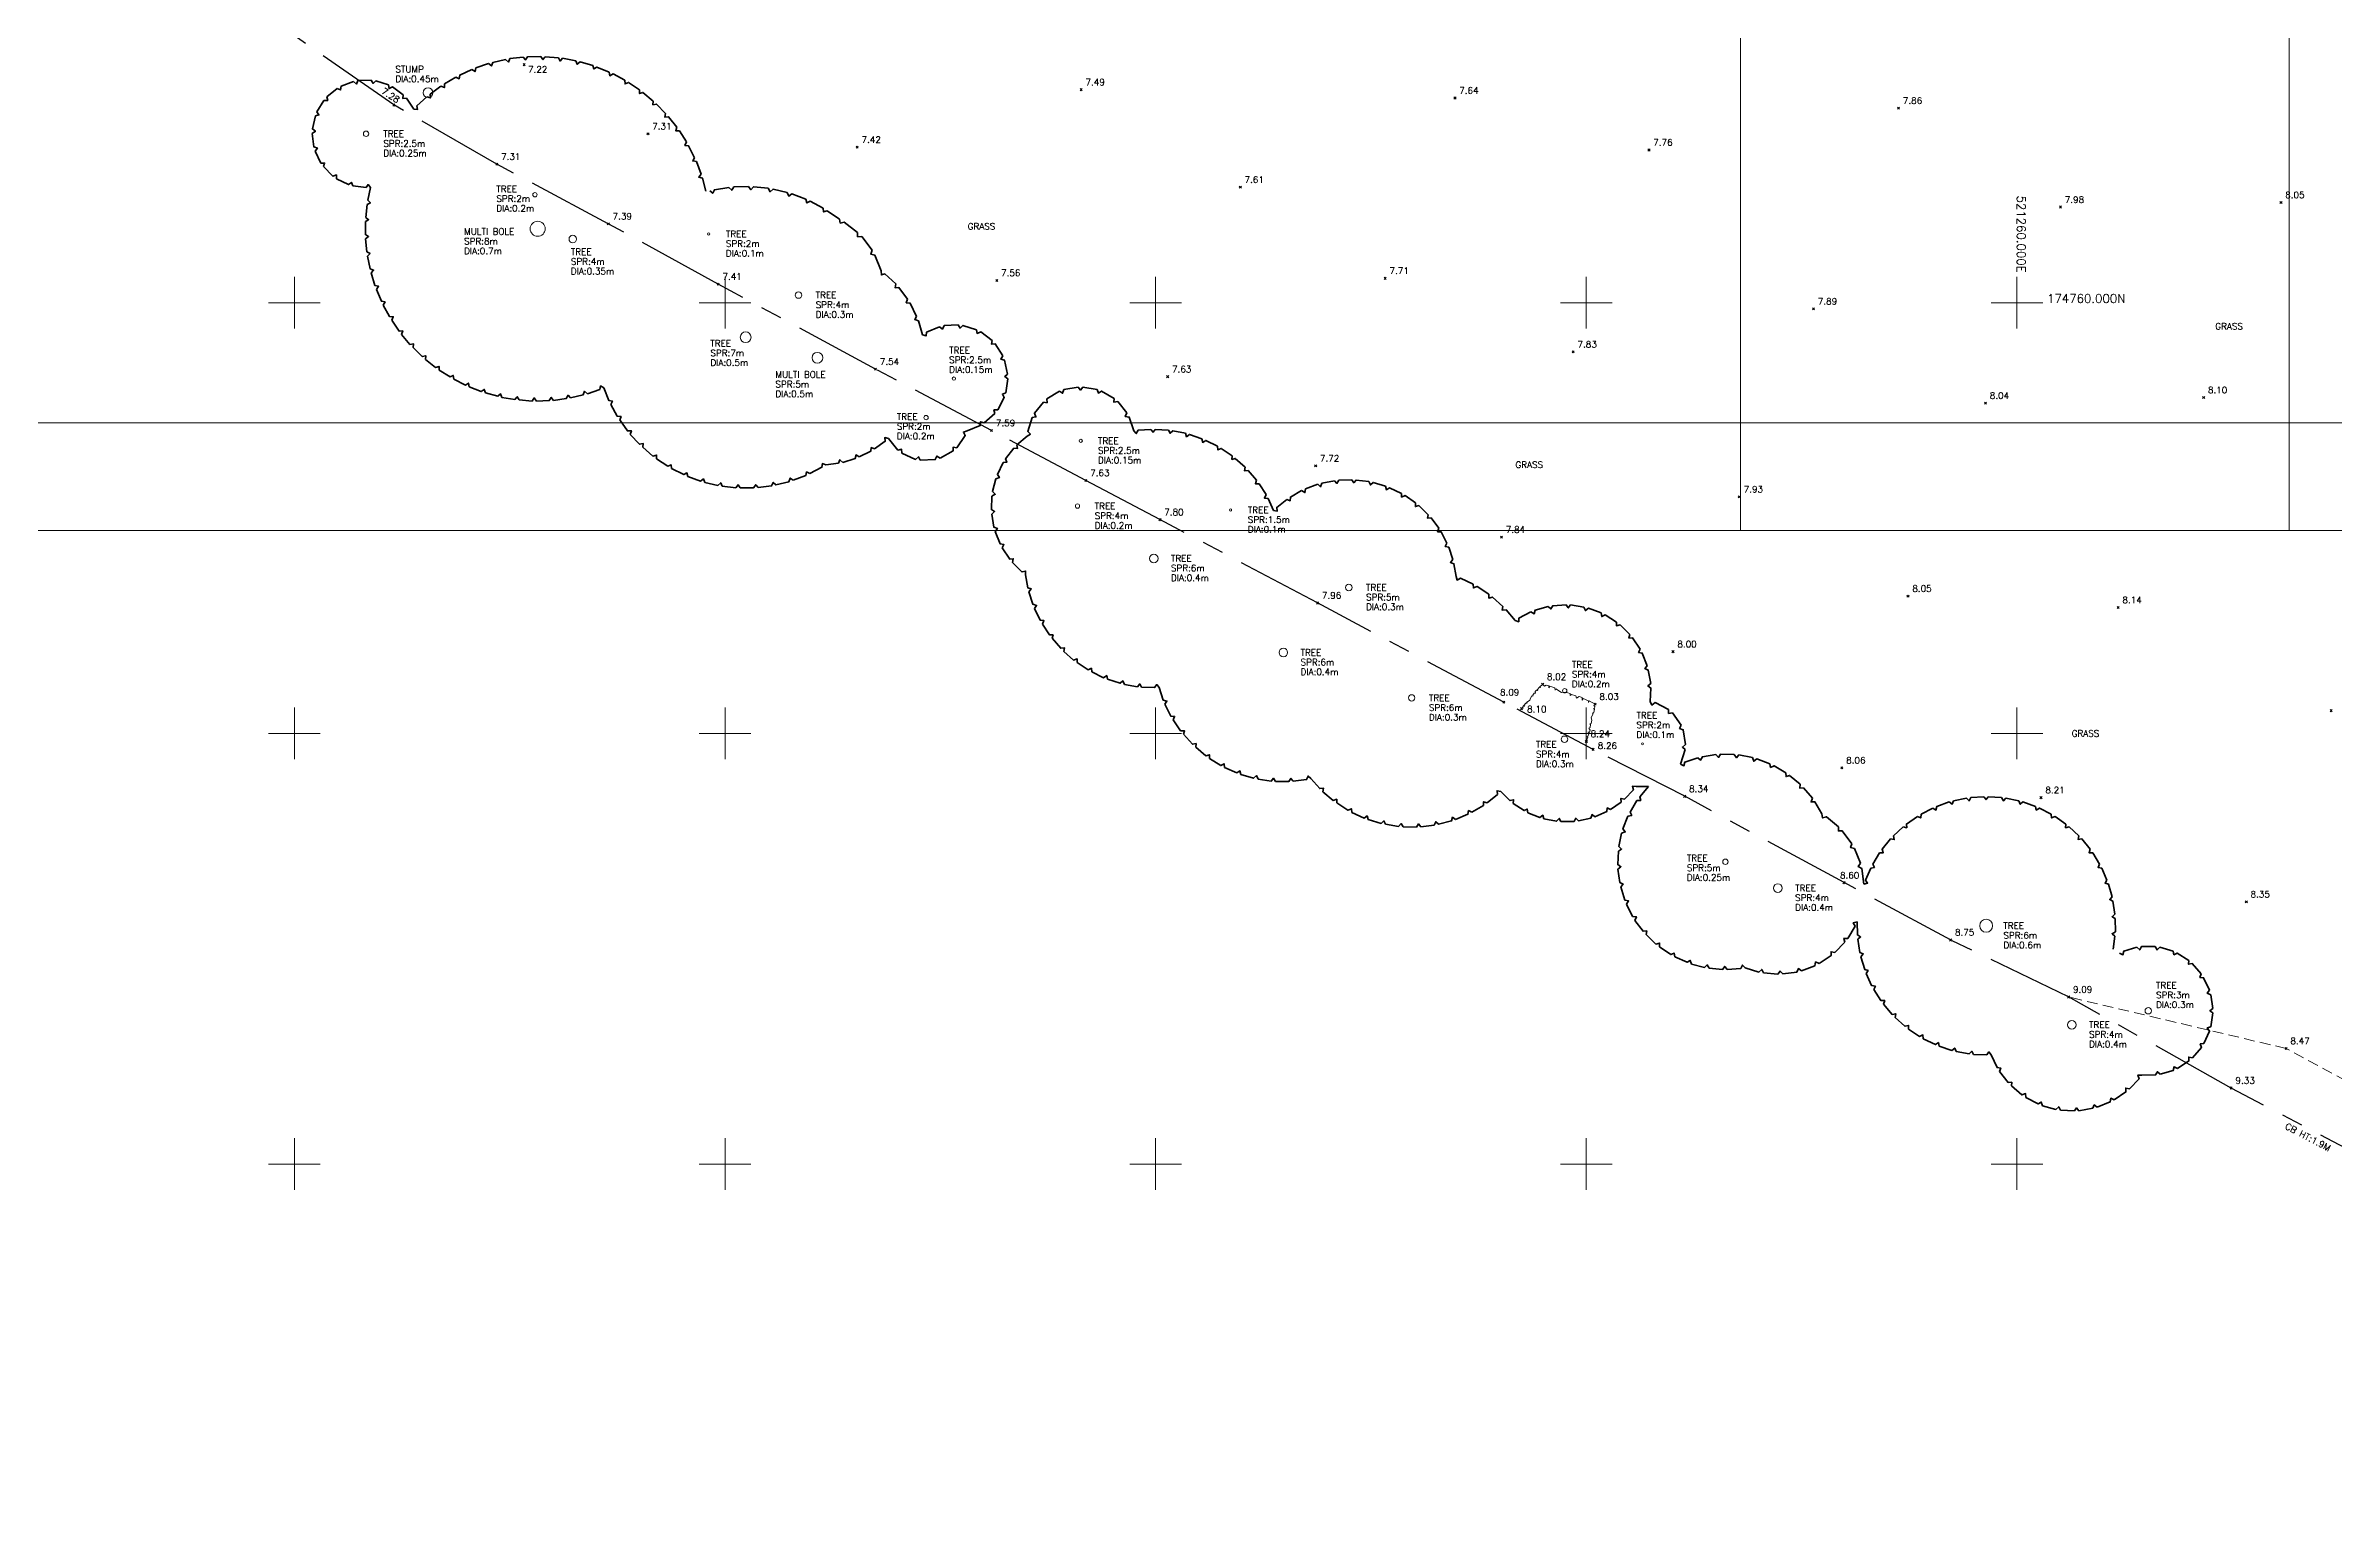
# Model space of a CAD drawing. Extents: x 521064 to 521635, y 174590 to 175241.
# Drawn here: x 521168.5 to 521274.7, y 174703.4 to 174771.9 of the extents above; entities that cross this region are included whole.
import ezdxf
from ezdxf.enums import TextEntityAlignment as Align

# ---------------------------------------------------------------- set-up
doc = ezdxf.new("R2010")
doc.units = 0
doc.header["$PDMODE"] = 3
doc.header["$PDSIZE"] = 0.05
doc.linetypes.add('Centre', pattern=[7, 4, -1, 1, -1])
doc.linetypes.add('DASHED', pattern=[0.75, 0.5, -0.25])
doc.layers.get('0').update_dxf_attribs({"linetype": 'CONTINUOUS', "lineweight": 18})
for name, color, linetype, lineweight in [('I031G_SURVEY-GRID', 7, 'CONTINUOUS', 18), ('I031T_SURVEY-GRID-TXT', 7, 'CONTINUOUS', 13), ('I901G_TITLE-SHEET', 7, 'CONTINUOUS', 18), ('I910T_TXT-GEN-S', 7, 'CONTINUOUS', 13), ('I923G_SURVEY-POINT', 7, 'CONTINUOUS', 18), ('I923T_SURVEY-LEVEL', 7, 'CONTINUOUS', 13), ('I941G_TREE', 72, 'CONTINUOUS', 18), ('I941G_TREE-VEG', 6, 'CONTINUOUS', 35), ('I941T_TREE-TXT', 82, 'CONTINUOUS', 13), ('I991G_SLOPE', 21, 'DASHED', 18), ('I995G_VEGETATION', 102, 'CONTINUOUS', 18)]:
    doc.layers.add(name, color=color, linetype=linetype, lineweight=lineweight)
doc.layers.add('I971G_FENCE', color=5, linetype='Centre')
doc.styles.add('MONOTXT', font='simplex.shx')

# ---------------------------------------------------------------- blocks, each defined once
blk = doc.blocks.new('HEL Vegitation')
at = {"color": 0, "linetype": 'ByBlock'}
blk.add_polyline3d([(0, 0, 0), (0.092, -0.011, 0), (0.093, 0.01, 0), (0.1, -0.008, 0), (0.182, -0.015, 0), (0.184, 0.011, 0), (0.197, -0.02, 0), (0.239, -0.021, 0), (0.268, 0.013, 0), (0.287, -0.013, 0), (0.346, -0.006, 0), (0.36, 0.011, 0), (0.371, -0.014, 0), (0.436, -0.006, 0), (0.483, 0.015, 0), (0.575, -0.005, 0), (0.575, 0.015, 0), (0.593, -0.009, 0), (0.665, -0.008, 0), (0.666, 0.017, 0), (0.679, -0.008, 0), (0.714, -0.005, 0), (0.731, 0.02, 0), (0.765, 0.004, 0)], dxfattribs=at)

msp = doc.modelspace()

# ---------------------------------------------------------------- linework, layer by layer
at = {"layer": 'I031G_SURVEY-GRID'}
for p, q in [((521180, 174761.2), (521180, 174758.8)), ((521200, 174761.2), (521200, 174758.8)), ((521220, 174761.2), (521220, 174758.8)), ((521240, 174761.2), (521240, 174758.8)), ((521260, 174761.2), (521260, 174758.8)), ((521178.8, 174760), (521181.2, 174760)), ((521198.8, 174760), (521201.2, 174760)), ((521218.8, 174760), (521221.2, 174760)), ((521238.8, 174760), (521241.2, 174760)), ((521258.8, 174760), (521261.2, 174760)), ((521180, 174741.2), (521180, 174738.8)), ((521200, 174741.2), (521200, 174738.8)), ((521220, 174741.2), (521220, 174738.8)), ((521240, 174741.2), (521240, 174738.8)), ((521260, 174741.2), (521260, 174738.8)), ((521178.8, 174740), (521181.2, 174740)), ((521198.8, 174740), (521201.2, 174740)), ((521218.8, 174740), (521221.2, 174740)), ((521238.8, 174740), (521241.2, 174740)), ((521258.8, 174740), (521261.2, 174740)), ((521180, 174721.2), (521180, 174718.8)), ((521200, 174721.2), (521200, 174718.8)), ((521220, 174721.2), (521220, 174718.8)), ((521240, 174721.2), (521240, 174718.8)), ((521260, 174721.2), (521260, 174718.8)), ((521178.8, 174720), (521181.2, 174720)), ((521198.8, 174720), (521201.2, 174720)), ((521218.8, 174720), (521221.2, 174720)), ((521238.8, 174720), (521241.2, 174720)), ((521258.8, 174720), (521261.2, 174720))]:
    msp.add_line(p, q, dxfattribs=at)
at = {"layer": 'I901G_TITLE-SHEET'}
for points in [[(521272.64, 174749.43), (521064.04, 174749.43), (521064.04, 174913.63), (521272.64, 174913.63)], [(521455.76, 174749.43), (521247.16, 174749.43), (521247.16, 174913.63), (521455.76, 174913.63)], [(521342.81, 174590.23), (521134.21, 174590.23), (521134.21, 174754.43), (521342.81, 174754.43)]]:
    msp.add_lwpolyline(points, close=True, dxfattribs=at)
at = {"layer": 'I923G_SURVEY-POINT'}
for p in [(521190.67, 174771.06, 7.22), (521216.54, 174769.9, 7.49), (521184.62, 174769.19, 7.28), (521233.9, 174769.51, 7.64), (521254.5, 174769.04, 7.86), (521196.42, 174767.85, 7.31), (521206.14, 174767.23, 7.42), (521242.91, 174767.1, 7.76), (521189.4, 174766.44, 7.31), (521223.93, 174765.37, 7.61), (521262.02, 174764.45, 7.98), (521272.26, 174764.66, 8.05), (521194.58, 174763.67, 7.39), (521199.68, 174760.87, 7.41), (521212.62, 174761.04, 7.56), (521230.66, 174761.14, 7.71), (521250.55, 174759.72, 7.89), (521239.39, 174757.72, 7.83), (521206.99, 174756.92, 7.54), (521220.56, 174756.57, 7.63), (521258.54, 174755.34, 8.04), (521268.67, 174755.6, 8.1), (521212.38, 174754.07, 7.59), (521216.76, 174751.75, 7.63), (521227.43, 174752.43, 7.72), (521247.11, 174750.99, 7.93), (521220.2, 174749.93, 7.8), (521236.06, 174749.12, 7.84), (521254.94, 174746.38, 8.05), (521227.52, 174746.06, 7.96), (521264.7, 174745.85, 8.14), (521244.03, 174743.8, 8), (521237.97, 174742.28, 8.02), (521236.17, 174741.45, 8.09), (521236.99, 174741.15, 8.1), (521240.41, 174741.36, 8.03), (521274.59, 174741.06, 8.25), (521240, 174739.63, 8.24), (521240.32, 174739.26, 8.26), (521251.87, 174738.4, 8.06), (521244.57, 174737.08, 8.34), (521261.12, 174737.02, 8.21), (521251.97, 174733.07, 8.6), (521270.65, 174732.18, 8.35), (521256.92, 174730.41, 8.75), (521262.4, 174727.76, 9.09), (521272.5, 174725.37, 8.47), (521269.95, 174723.53, 9.33)]:
    msp.add_point(p, dxfattribs=at)
at = {"layer": 'I941G_TREE'}
for centre, radius in [((521186.21, 174769.76), 0.225), ((521183.33, 174767.85), 0.125), ((521191.17, 174765.02), 0.1), ((521191.3, 174763.44), 0.35), ((521192.93, 174762.96), 0.175), ((521199.24, 174763.2), 0.05), ((521203.41, 174760.36), 0.15), ((521200.96, 174758.4), 0.25), ((521204.29, 174757.45), 0.25), ((521210.63, 174756.48), 0.075), ((521209.34, 174754.67), 0.1), ((521216.52, 174753.59), 0.075), ((521216.37, 174750.56), 0.1), ((521223.48, 174750.38), 0.05), ((521219.91, 174748.13), 0.2), ((521228.97, 174746.78), 0.15), ((521225.93, 174743.76), 0.2), ((521231.89, 174741.65), 0.15), ((521239, 174741.98), 0.1), ((521238.99, 174739.73), 0.15), ((521242.61, 174739.52), 0.05), ((521246.46, 174734.04), 0.125), ((521248.9, 174732.82), 0.2), ((521258.57, 174731.07), 0.3), ((521266.1, 174727.12), 0.15), ((521262.55, 174726.47), 0.2)]:
    msp.add_circle(centre, radius, dxfattribs=at)
at = {"layer": 'I941G_TREE-VEG'}
msp.add_line((521242.31, 174737.54), (521242.89, 174737.54), dxfattribs=at)
for points in [[(521188.24, 174770.83), (521187.68, 174770.58), (521187.66, 174770.41), (521187.5, 174770.48)], [(521189.02, 174771.11), (521188.43, 174770.91), (521188.39, 174770.74), (521188.24, 174770.83)], [(521189.81, 174771.3), (521189.21, 174771.16), (521189.15, 174771), (521189.02, 174771.11)], [(521190.62, 174771.41), (521190.01, 174771.34), (521189.94, 174771.18), (521189.81, 174771.3)], [(521191.44, 174771.44), (521190.83, 174771.43), (521190.74, 174771.28), (521190.62, 174771.41)], [(521192.26, 174771.38), (521191.65, 174771.43), (521191.54, 174771.3), (521191.44, 174771.44)], [(521193.07, 174771.24), (521192.46, 174771.36), (521192.34, 174771.23), (521192.26, 174771.38)], [(521193.86, 174771.02), (521193.27, 174771.19), (521193.13, 174771.08), (521193.07, 174771.24)], [(521194.62, 174770.72), (521194.05, 174770.95), (521193.91, 174770.86), (521193.86, 174771.02)], [(521181.99, 174769.96), (521181.51, 174769.56), (521181.55, 174769.39), (521181.37, 174769.4)], [(521182.75, 174770.28), (521182.17, 174770.06), (521182.15, 174769.89), (521181.99, 174769.96)], [(521183.57, 174770.34), (521182.95, 174770.32), (521182.88, 174770.16), (521182.75, 174770.28)], [(521184.37, 174770.12), (521183.78, 174770.31), (521183.66, 174770.19), (521183.57, 174770.34)], [(521185.05, 174769.66), (521184.55, 174770.03), (521184.4, 174769.95), (521184.37, 174770.12)], [(521186.8, 174770.06), (521186.31, 174769.69), (521186.32, 174769.52), (521186.15, 174769.56)], [(521187.5, 174770.48), (521186.97, 174770.17), (521186.97, 174770), (521186.8, 174770.06)], [(521195.35, 174770.34), (521194.8, 174770.63), (521194.65, 174770.55), (521194.62, 174770.72)], [(521196.03, 174769.89), (521195.52, 174770.24), (521195.36, 174770.17), (521195.35, 174770.34)], [(521196.67, 174769.37), (521196.19, 174769.77), (521196.03, 174769.72), (521196.03, 174769.89)], [(521181.37, 174769.4), (521181.05, 174768.87), (521181.14, 174768.73), (521180.98, 174768.68)], [(521185.55, 174769), (521185.2, 174769.51), (521185.03, 174769.49), (521185.05, 174769.66)], [(521186.15, 174769.56), (521185.69, 174769.15), (521185.72, 174768.98), (521185.55, 174769)], [(521197.24, 174768.79), (521196.82, 174769.23), (521196.65, 174769.2), (521196.67, 174769.37)], [(521197.76, 174768.16), (521197.38, 174768.64), (521197.21, 174768.62), (521197.24, 174768.79)], [(521180.98, 174768.68), (521180.84, 174768.08), (521180.98, 174767.97), (521180.83, 174767.87)], [(521180.83, 174767.87), (521180.9, 174767.25), (521181.07, 174767.19), (521180.96, 174767.05)], [(521198.21, 174767.47), (521197.88, 174767.99), (521197.71, 174767.99), (521197.76, 174768.16)], [(521180.96, 174767.05), (521181.23, 174766.49), (521181.4, 174766.49), (521181.35, 174766.33)], [(521198.59, 174766.74), (521198.31, 174767.29), (521198.14, 174767.31), (521198.21, 174767.47)], [(521198.89, 174765.98), (521198.67, 174766.56), (521198.5, 174766.59), (521198.59, 174766.74)], [(521181.35, 174766.33), (521181.79, 174765.88), (521181.95, 174765.94), (521181.96, 174765.76)], [(521181.96, 174765.76), (521182.51, 174765.49), (521182.65, 174765.59), (521182.71, 174765.43)], [(521199.11, 174765.19), (521198.95, 174765.79), (521198.78, 174765.84), (521198.89, 174765.98)], [(521182.71, 174765.43), (521183.33, 174765.35), (521183.42, 174765.49), (521183.53, 174765.36)], [(521183.38, 174764.57), (521183.32, 174763.97), (521183.45, 174763.86), (521183.31, 174763.77)], [(521183.53, 174765.36), (521183.41, 174764.77), (521183.53, 174764.65), (521183.38, 174764.57)], [(521200.18, 174765.35), (521199.51, 174765.25), (521199.43, 174765.09), (521199.29, 174765.2)], [(521201.09, 174765.4), (521200.41, 174765.38), (521200.31, 174765.23), (521200.18, 174765.35)], [(521202, 174765.32), (521201.32, 174765.39), (521201.2, 174765.25), (521201.09, 174765.4)], [(521202.89, 174765.13), (521202.23, 174765.28), (521202.09, 174765.16), (521202, 174765.32)], [(521203.75, 174764.82), (521203.11, 174765.06), (521202.96, 174764.96), (521202.89, 174765.13)], [(521204.56, 174764.4), (521203.96, 174764.72), (521203.8, 174764.64), (521203.75, 174764.82)], [(521183.31, 174763.77), (521183.3, 174763.17), (521183.45, 174763.08), (521183.31, 174762.97)], [(521205.31, 174763.88), (521204.75, 174764.28), (521204.58, 174764.22), (521204.56, 174764.4)], [(521206.16, 174763.26), (521205.54, 174763.75), (521205.35, 174763.7), (521205.31, 174763.88)], [(521183.31, 174762.97), (521183.37, 174762.37), (521183.52, 174762.29), (521183.4, 174762.17)], [(521206.83, 174762.44), (521206.35, 174763.08), (521206.16, 174763.07), (521206.16, 174763.26)], [(521207.25, 174761.48), (521206.96, 174762.21), (521206.77, 174762.26), (521206.83, 174762.44)], [(521183.4, 174762.17), (521183.52, 174761.58), (521183.68, 174761.52), (521183.57, 174761.39)], [(521183.57, 174761.39), (521183.74, 174760.81), (521183.91, 174760.77), (521183.81, 174760.62)], [(521207.93, 174760.88), (521207.43, 174761.34), (521207.26, 174761.3), (521207.25, 174761.48)], [(521183.81, 174760.62), (521184.04, 174760.07), (521184.21, 174760.04), (521184.13, 174759.89)], [(521208.48, 174760.17), (521208.08, 174760.71), (521207.9, 174760.7), (521207.93, 174760.88)], [(521184.13, 174759.89), (521184.42, 174759.36), (521184.59, 174759.35), (521184.52, 174759.19)], [(521184.52, 174759.19), (521184.86, 174758.69), (521185.03, 174758.7), (521184.98, 174758.53)], [(521208.9, 174759.37), (521208.6, 174759.98), (521208.42, 174760), (521208.48, 174760.17)], [(521209.17, 174758.51), (521208.98, 174759.16), (521208.81, 174759.22), (521208.9, 174759.37)], [(521184.98, 174758.53), (521185.37, 174758.07), (521185.54, 174758.09), (521185.51, 174757.92)], [(521209.96, 174758.89), (521209.36, 174758.63), (521209.34, 174758.46), (521209.17, 174758.51)], [(521210.83, 174758.98), (521210.18, 174758.94), (521210.1, 174758.78), (521209.96, 174758.89)], [(521211.68, 174758.75), (521211.05, 174758.95), (521210.92, 174758.83), (521210.83, 174758.98)], [(521212.4, 174758.25), (521211.88, 174758.65), (521211.71, 174758.58), (521211.68, 174758.75)], [(521212.9, 174757.54), (521212.55, 174758.09), (521212.37, 174758.08), (521212.4, 174758.25)], [(521185.51, 174757.92), (521185.94, 174757.5), (521186.1, 174757.54), (521186.09, 174757.37)], [(521186.09, 174757.37), (521186.56, 174757), (521186.72, 174757.05), (521186.72, 174756.88)], [(521213.12, 174756.69), (521212.98, 174757.33), (521212.81, 174757.38), (521212.9, 174757.54)], [(521186.72, 174756.88), (521187.23, 174756.56), (521187.38, 174756.63), (521187.4, 174756.46)], [(521187.4, 174756.46), (521187.94, 174756.18), (521188.08, 174756.27), (521188.12, 174756.1)], [(521188.12, 174756.1), (521188.68, 174755.88), (521188.82, 174755.98), (521188.87, 174755.82)], [(521193.61, 174755.78), (521194.18, 174755.98), (521194.22, 174756.14), (521194.37, 174756.05)], [(521194.37, 174756.05), (521194.6, 174755.47), (521194.77, 174755.44), (521194.69, 174755.28)], [(521213.04, 174755.82), (521213.13, 174756.47), (521212.99, 174756.58), (521213.12, 174756.69)], [(521216.4, 174756.09), (521215.74, 174755.97), (521215.68, 174755.8), (521215.53, 174755.89)], [(521217.28, 174755.97), (521216.62, 174756.09), (521216.51, 174755.95), (521216.4, 174756.09)], [(521218.07, 174755.55), (521217.49, 174755.9), (521217.34, 174755.81), (521217.28, 174755.97)], [(521188.87, 174755.82), (521189.45, 174755.66), (521189.58, 174755.77), (521189.64, 174755.61)], [(521189.64, 174755.61), (521190.24, 174755.51), (521190.35, 174755.64), (521190.44, 174755.49)], [(521190.44, 174755.49), (521191.04, 174755.44), (521191.14, 174755.58), (521191.24, 174755.44)], [(521191.24, 174755.44), (521191.84, 174755.46), (521191.93, 174755.61), (521192.04, 174755.47)], [(521192.04, 174755.47), (521192.63, 174755.55), (521192.71, 174755.71), (521192.83, 174755.59)], [(521192.83, 174755.59), (521193.42, 174755.73), (521193.48, 174755.89), (521193.61, 174755.78)], [(521194.69, 174755.28), (521194.99, 174754.74), (521195.17, 174754.72), (521195.11, 174754.56)], [(521212.04, 174754.42), (521212.53, 174754.86), (521212.49, 174755.03), (521212.67, 174755.03)], [(521212.67, 174755.03), (521212.97, 174755.61), (521212.88, 174755.76), (521213.04, 174755.82)], [(521214.79, 174755.39), (521214.37, 174754.87), (521214.44, 174754.7), (521214.26, 174754.67)], [(521215.53, 174755.89), (521214.95, 174755.54), (521214.96, 174755.36), (521214.79, 174755.39)], [(521218.66, 174754.89), (521218.24, 174755.41), (521218.06, 174755.38), (521218.07, 174755.55)], [(521218.98, 174754.05), (521218.77, 174754.69), (521218.59, 174754.72), (521218.66, 174754.89)], [(521195.11, 174754.56), (521195.47, 174754.05), (521195.65, 174754.06), (521195.6, 174753.89)], [(521195.6, 174753.89), (521196.03, 174753.43), (521196.2, 174753.46), (521196.18, 174753.29)], [(521210.76, 174753.27), (521211.16, 174753.84), (521211.07, 174754), (521211.24, 174754.06)], [(521211.24, 174754.06), (521211.85, 174754.3), (521211.87, 174754.48), (521212.04, 174754.42)], [(521214.26, 174754.67), (521214.06, 174754.03), (521214.18, 174753.9), (521214.03, 174753.81)], [(521219.78, 174754.12), (521219.18, 174754.08), (521219.1, 174753.93), (521218.98, 174754.05)], [(521220.59, 174754.09), (521219.98, 174754.12), (521219.88, 174753.99), (521219.78, 174754.12)], [(521221.38, 174753.94), (521220.79, 174754.06), (521220.67, 174753.94), (521220.59, 174754.09)], [(521222.15, 174753.69), (521221.57, 174753.89), (521221.44, 174753.78), (521221.38, 174753.94)], [(521196.18, 174753.29), (521196.65, 174752.88), (521196.82, 174752.93), (521196.82, 174752.75)], [(521196.82, 174752.75), (521197.34, 174752.41), (521197.5, 174752.47), (521197.52, 174752.3)], [(521205.47, 174752.59), (521206.05, 174752.77), (521206.09, 174752.94), (521206.23, 174752.85)], [(521206.23, 174752.85), (521206.77, 174753.11), (521206.79, 174753.28), (521206.95, 174753.22)], [(521206.95, 174753.22), (521207.44, 174753.57), (521207.42, 174753.74), (521207.59, 174753.7)], [(521207.59, 174753.7), (521208.03, 174753.16), (521208.2, 174753.2), (521208.21, 174753.02)], [(521208.21, 174753.02), (521208.84, 174752.73), (521208.98, 174752.85), (521209.07, 174752.69)], [(521209.07, 174752.69), (521209.76, 174752.72), (521209.84, 174752.88), (521209.99, 174752.78)], [(521209.99, 174752.78), (521210.59, 174753.12), (521210.59, 174753.29), (521210.76, 174753.27)], [(521213.41, 174753.25), (521213.03, 174752.76), (521213.09, 174752.6), (521212.92, 174752.59)], [(521214.03, 174753.81), (521213.55, 174753.4), (521213.58, 174753.23), (521213.41, 174753.25)], [(521222.87, 174753.34), (521222.33, 174753.61), (521222.19, 174753.52), (521222.15, 174753.69)], [(521223.55, 174752.9), (521223.05, 174753.24), (521222.89, 174753.17), (521222.87, 174753.34)], [(521224.15, 174752.37), (521223.7, 174752.77), (521223.54, 174752.73), (521223.55, 174752.9)], [(521197.52, 174752.3), (521198.08, 174752.02), (521198.23, 174752.1), (521198.27, 174751.93)], [(521198.27, 174751.93), (521198.86, 174751.72), (521199, 174751.82), (521199.06, 174751.66)], [(521202.36, 174751.54), (521202.97, 174751.69), (521203.03, 174751.86), (521203.17, 174751.76)], [(521203.17, 174751.76), (521203.75, 174751.98), (521203.79, 174752.15), (521203.94, 174752.07)], [(521203.94, 174752.07), (521204.5, 174752.36), (521204.52, 174752.53), (521204.68, 174752.47)], [(521204.68, 174752.47), (521205.27, 174752.55), (521205.34, 174752.71), (521205.47, 174752.59)], [(521212.58, 174751.83), (521212.42, 174751.23), (521212.55, 174751.11), (521212.39, 174751.02)], [(521212.92, 174752.59), (521212.65, 174752.03), (521212.74, 174751.88), (521212.58, 174751.83)], [(521224.68, 174751.76), (521224.29, 174752.22), (521224.12, 174752.2), (521224.15, 174752.37)], [(521225.13, 174751.09), (521224.8, 174751.6), (521224.63, 174751.6), (521224.68, 174751.76)], [(521228.31, 174751.74), (521227.72, 174751.62), (521227.66, 174751.46), (521227.53, 174751.57)], [(521229.11, 174751.78), (521228.51, 174751.76), (521228.42, 174751.61), (521228.31, 174751.74)], [(521229.9, 174751.7), (521229.31, 174751.77), (521229.2, 174751.64), (521229.11, 174751.78)], [(521230.68, 174751.48), (521230.1, 174751.66), (521229.97, 174751.54), (521229.9, 174751.7)], [(521199.06, 174751.66), (521199.67, 174751.52), (521199.8, 174751.64), (521199.87, 174751.48)], [(521199.87, 174751.48), (521200.5, 174751.41), (521200.61, 174751.55), (521200.7, 174751.4)], [(521200.7, 174751.4), (521201.33, 174751.41), (521201.43, 174751.55), (521201.54, 174751.42)], [(521201.54, 174751.42), (521202.16, 174751.5), (521202.24, 174751.66), (521202.36, 174751.54)], [(521212.39, 174751.02), (521212.37, 174750.4), (521212.52, 174750.31), (521212.39, 174750.19)], [(521225.48, 174750.36), (521225.22, 174750.91), (521225.05, 174750.93), (521225.13, 174751.09)], [(521226.09, 174750.87), (521225.62, 174750.5), (521225.65, 174750.33), (521225.48, 174750.36)], [(521226.78, 174751.28), (521226.26, 174750.98), (521226.25, 174750.81), (521226.09, 174750.87)], [(521227.53, 174751.57), (521226.96, 174751.36), (521226.93, 174751.19), (521226.78, 174751.28)], [(521231.41, 174751.15), (521230.86, 174751.41), (521230.72, 174751.32), (521230.68, 174751.48)], [(521232.07, 174750.71), (521231.58, 174751.05), (521231.42, 174750.98), (521231.41, 174751.15)], [(521232.66, 174750.16), (521232.23, 174750.58), (521232.06, 174750.54), (521232.07, 174750.71)], [(521212.39, 174750.19), (521212.49, 174749.58), (521212.65, 174749.52), (521212.55, 174749.38)], [(521233.15, 174749.53), (521232.79, 174750.01), (521232.62, 174750), (521232.66, 174750.16)], [(521212.55, 174749.38), (521212.78, 174748.8), (521212.95, 174748.77), (521212.87, 174748.62)], [(521212.87, 174748.62), (521213.22, 174748.1), (521213.39, 174748.11), (521213.35, 174747.94)], [(521233.53, 174748.83), (521233.26, 174749.36), (521233.09, 174749.37), (521233.15, 174749.53)], [(521233.8, 174748.08), (521233.61, 174748.65), (521233.45, 174748.68), (521233.53, 174748.83)], [(521213.35, 174747.94), (521213.79, 174747.5), (521213.96, 174747.54), (521213.96, 174747.37)], [(521233.95, 174747.29), (521233.85, 174747.88), (521233.69, 174747.94), (521233.8, 174748.08)], [(521213.96, 174747.37), (521214.06, 174746.77), (521214.22, 174746.71), (521214.11, 174746.58)], [(521214.11, 174746.58), (521214.3, 174746), (521214.47, 174745.95), (521214.37, 174745.81)], [(521234.74, 174746.93), (521234.15, 174747.21), (521234, 174747.12), (521233.95, 174747.29)], [(521235.47, 174746.47), (521234.93, 174746.83), (521234.76, 174746.76), (521234.74, 174746.93)], [(521236.13, 174745.9), (521235.64, 174746.33), (521235.47, 174746.29), (521235.47, 174746.47)], [(521214.37, 174745.81), (521214.64, 174745.26), (521214.81, 174745.24), (521214.74, 174745.08)], [(521236.7, 174745.24), (521236.28, 174745.74), (521236.1, 174745.72), (521236.13, 174745.9)], [(521237.43, 174745.65), (521236.87, 174745.36), (521236.86, 174745.19), (521236.7, 174745.24)], [(521238.23, 174745.9), (521237.62, 174745.73), (521237.58, 174745.56), (521237.43, 174745.65)], [(521239.06, 174745.97), (521238.44, 174745.93), (521238.36, 174745.78), (521238.23, 174745.9)], [(521239.89, 174745.87), (521239.27, 174745.97), (521239.16, 174745.83), (521239.06, 174745.97)], [(521240.69, 174745.6), (521240.1, 174745.82), (521239.96, 174745.71), (521239.89, 174745.87)], [(521241.41, 174745.17), (521240.88, 174745.51), (521240.72, 174745.43), (521240.69, 174745.6)], [(521214.74, 174745.08), (521215.07, 174744.58), (521215.24, 174744.58), (521215.19, 174744.42)], [(521215.19, 174744.42), (521215.59, 174743.96), (521215.76, 174743.98), (521215.74, 174743.81)], [(521242.02, 174744.6), (521241.57, 174745.04), (521241.4, 174745), (521241.41, 174745.17)], [(521242.5, 174743.92), (521242.15, 174744.44), (521241.98, 174744.43), (521242.02, 174744.6)], [(521215.74, 174743.81), (521216.19, 174743.41), (521216.36, 174743.46), (521216.35, 174743.29)], [(521216.35, 174743.29), (521216.86, 174742.96), (521217.02, 174743.03), (521217.04, 174742.86)], [(521242.83, 174743.14), (521242.6, 174743.73), (521242.43, 174743.76), (521242.5, 174743.92)], [(521217.04, 174742.86), (521217.58, 174742.59), (521217.73, 174742.69), (521217.77, 174742.52)], [(521217.77, 174742.52), (521218.35, 174742.33), (521218.48, 174742.44), (521218.55, 174742.28)], [(521218.55, 174742.28), (521219.15, 174742.17), (521219.26, 174742.3), (521219.35, 174742.15)], [(521219.35, 174742.15), (521219.95, 174742.13), (521220.05, 174742.27), (521220.16, 174742.13)], [(521220.16, 174742.13), (521220.35, 174741.55), (521220.52, 174741.5), (521220.43, 174741.36)], [(521242.99, 174742.32), (521242.88, 174742.94), (521242.72, 174743.01), (521242.83, 174743.14)], [(521242.97, 174741.48), (521243, 174742.11), (521242.86, 174742.21), (521242.99, 174742.32)], [(521220.43, 174741.36), (521220.71, 174740.8), (521220.88, 174740.79), (521220.82, 174740.63)], [(521243.82, 174741.11), (521243.2, 174741.43), (521243.05, 174741.32), (521242.97, 174741.48)], [(521244.41, 174740.39), (521244, 174740.95), (521243.82, 174740.93), (521243.82, 174741.11)], [(521220.82, 174740.63), (521221.16, 174740.12), (521221.34, 174740.12), (521221.29, 174739.96)], [(521244.61, 174739.48), (521244.5, 174740.17), (521244.33, 174740.23), (521244.41, 174740.39)], [(521221.29, 174739.96), (521221.71, 174739.5), (521221.88, 174739.53), (521221.86, 174739.36)], [(521221.86, 174739.36), (521222.33, 174738.96), (521222.5, 174739.01), (521222.5, 174738.84)], [(521244.37, 174738.58), (521244.59, 174739.25), (521244.46, 174739.37), (521244.61, 174739.48)], [(521246.02, 174739.02), (521245.39, 174738.92), (521245.31, 174738.76), (521245.18, 174738.87)], [(521246.87, 174739.02), (521246.23, 174739.03), (521246.14, 174738.89), (521246.02, 174739.02)], [(521247.72, 174738.88), (521247.09, 174739), (521246.97, 174738.87), (521246.87, 174739.02)], [(521222.5, 174738.84), (521223.02, 174738.51), (521223.18, 174738.59), (521223.2, 174738.42)], [(521223.2, 174738.42), (521223.77, 174738.17), (521223.91, 174738.26), (521223.96, 174738.09)], [(521223.96, 174738.09), (521224.55, 174737.92), (521224.68, 174738.04), (521224.76, 174737.88)], [(521224.76, 174737.88), (521225.37, 174737.79), (521225.48, 174737.92), (521225.57, 174737.77)], [(521225.57, 174737.77), (521226.19, 174737.77), (521226.28, 174737.91), (521226.39, 174737.78)], [(521226.39, 174737.78), (521227.01, 174737.86), (521227.08, 174738.02), (521227.21, 174737.9)], [(521227.21, 174737.9), (521227.62, 174737.44), (521227.79, 174737.46), (521227.77, 174737.29)], [(521245.18, 174738.87), (521244.57, 174738.67), (521244.53, 174738.5), (521244.37, 174738.58)], [(521248.52, 174738.59), (521247.92, 174738.82), (521247.78, 174738.71), (521247.72, 174738.88)], [(521249.27, 174738.17), (521248.72, 174738.5), (521248.56, 174738.42), (521248.52, 174738.59)], [(521249.93, 174737.64), (521249.44, 174738.05), (521249.28, 174738), (521249.27, 174738.17)], [(521227.77, 174737.29), (521228.24, 174736.89), (521228.41, 174736.94), (521228.41, 174736.77)], [(521234.69, 174736.34), (521235.22, 174736.66), (521235.23, 174736.83), (521235.39, 174736.78)], [(521235.39, 174736.78), (521235.88, 174737.17), (521235.86, 174737.34), (521236.03, 174737.31)], [(521236.03, 174737.31), (521236.45, 174736.88), (521236.62, 174736.92), (521236.61, 174736.75)], [(521241.13, 174736.47), (521241.62, 174736.81), (521241.61, 174736.98), (521241.77, 174736.94)], [(521241.77, 174736.94), (521242.19, 174737.38), (521242.14, 174737.55), (521242.31, 174737.54)], [(521242.35, 174736.89), (521242.03, 174736.35), (521242.11, 174736.19), (521241.93, 174736.16)], [(521242.89, 174737.54), (521242.48, 174737.06), (521242.53, 174736.89), (521242.35, 174736.89)], [(521250.5, 174736.99), (521250.08, 174737.48), (521249.91, 174737.46), (521249.93, 174737.64)], [(521250.94, 174736.26), (521250.62, 174736.82), (521250.44, 174736.82), (521250.5, 174736.99)], [(521256.86, 174736.82), (521256.28, 174736.61), (521256.24, 174736.44), (521256.09, 174736.53)], [(521257.66, 174737), (521257.06, 174736.87), (521256.99, 174736.71), (521256.86, 174736.82)], [(521258.47, 174737.06), (521257.86, 174737.02), (521257.78, 174736.87), (521257.66, 174737)], [(521259.28, 174737.02), (521258.67, 174737.06), (521258.57, 174736.93), (521258.47, 174737.06)], [(521260.09, 174736.87), (521259.49, 174737), (521259.37, 174736.87), (521259.28, 174737.02)], [(521260.86, 174736.61), (521260.28, 174736.82), (521260.15, 174736.71), (521260.09, 174736.87)], [(521228.41, 174736.77), (521228.93, 174736.43), (521229.09, 174736.5), (521229.11, 174736.33)], [(521229.11, 174736.33), (521229.68, 174736.07), (521229.82, 174736.17), (521229.87, 174736)], [(521229.87, 174736), (521230.47, 174735.82), (521230.6, 174735.94), (521230.67, 174735.78)], [(521230.67, 174735.78), (521231.28, 174735.68), (521231.4, 174735.81), (521231.49, 174735.66)], [(521231.49, 174735.66), (521232.11, 174735.65), (521232.21, 174735.8), (521232.32, 174735.67)], [(521232.32, 174735.67), (521232.93, 174735.74), (521233.01, 174735.9), (521233.14, 174735.78)], [(521233.14, 174735.78), (521233.74, 174735.94), (521233.79, 174736.11), (521233.93, 174736.01)], [(521233.93, 174736.01), (521234.5, 174736.25), (521234.53, 174736.42), (521234.69, 174736.34)], [(521236.61, 174736.75), (521237.11, 174736.42), (521237.26, 174736.49), (521237.28, 174736.32)], [(521237.28, 174736.32), (521237.84, 174736.09), (521237.98, 174736.2), (521238.03, 174736.04)], [(521238.03, 174736.04), (521238.62, 174735.92), (521238.74, 174736.05), (521238.82, 174735.91)], [(521238.82, 174735.91), (521239.43, 174735.91), (521239.51, 174736.06), (521239.63, 174735.94)], [(521239.63, 174735.94), (521240.21, 174736.06), (521240.27, 174736.23), (521240.4, 174736.13)], [(521240.4, 174736.13), (521240.95, 174736.37), (521240.97, 174736.54), (521241.13, 174736.47)], [(521241.93, 174736.16), (521241.7, 174735.57), (521241.81, 174735.43), (521241.64, 174735.37)], [(521251.72, 174735.66), (521251.15, 174736.13), (521250.97, 174736.08), (521250.94, 174736.26)], [(521255.38, 174736.14), (521254.87, 174735.79), (521254.88, 174735.62), (521254.72, 174735.66)], [(521256.09, 174736.53), (521255.55, 174736.25), (521255.53, 174736.08), (521255.38, 174736.14)], [(521261.59, 174736.25), (521261.05, 174736.53), (521260.9, 174736.44), (521260.86, 174736.61)], [(521262.27, 174735.79), (521261.77, 174736.14), (521261.61, 174736.08), (521261.59, 174736.25)], [(521262.88, 174735.25), (521262.43, 174735.66), (521262.26, 174735.62), (521262.27, 174735.79)], [(521241.64, 174735.37), (521241.51, 174734.75), (521241.64, 174734.63), (521241.49, 174734.54)], [(521252.33, 174734.88), (521251.89, 174735.47), (521251.71, 174735.47), (521251.72, 174735.66)], [(521252.73, 174733.97), (521252.45, 174734.66), (521252.27, 174734.7), (521252.33, 174734.88)], [(521254.13, 174735.1), (521253.74, 174734.62), (521253.79, 174734.46), (521253.62, 174734.45)], [(521254.72, 174735.66), (521254.27, 174735.24), (521254.3, 174735.07), (521254.13, 174735.1)], [(521263.4, 174734.62), (521263.02, 174735.1), (521262.84, 174735.08), (521262.88, 174735.25)], [(521241.49, 174734.54), (521241.46, 174733.91), (521241.61, 174733.81), (521241.47, 174733.7)], [(521241.47, 174733.7), (521241.56, 174733.07), (521241.71, 174733), (521241.6, 174732.87)], [(521252.89, 174733), (521252.79, 174733.73), (521252.63, 174733.82), (521252.73, 174733.97)], [(521253.21, 174733.75), (521252.96, 174733.19), (521253.06, 174733.05), (521252.89, 174733)], [(521253.62, 174734.45), (521253.3, 174733.93), (521253.38, 174733.78), (521253.21, 174733.75)], [(521263.84, 174733.93), (521263.52, 174734.46), (521263.35, 174734.46), (521263.4, 174734.62)], [(521264.18, 174733.19), (521263.94, 174733.75), (521263.77, 174733.78), (521263.84, 174733.93)], [(521241.6, 174732.87), (521241.79, 174732.26), (521241.96, 174732.22), (521241.87, 174732.07)], [(521264.42, 174732.41), (521264.25, 174733), (521264.09, 174733.05), (521264.18, 174733.19)], [(521241.87, 174732.07), (521242.15, 174731.5), (521242.33, 174731.49), (521242.26, 174731.32)], [(521264.55, 174731.61), (521264.46, 174732.21), (521264.31, 174732.28), (521264.42, 174732.41)], [(521264.57, 174730.79), (521264.56, 174731.4), (521264.42, 174731.49), (521264.55, 174731.61)], [(521242.26, 174731.32), (521242.64, 174730.81), (521242.81, 174730.83), (521242.78, 174730.66)], [(521242.78, 174730.66), (521243.23, 174730.22), (521243.4, 174730.26), (521243.4, 174730.09)], [(521251.54, 174729.82), (521252, 174730.3), (521251.96, 174730.48), (521252.14, 174730.48)], [(521252.14, 174730.48), (521252.48, 174731.05), (521252.4, 174731.21), (521252.58, 174731.25)], [(521252.58, 174731.25), (521252.59, 174730.64), (521252.74, 174730.55), (521252.61, 174730.44)], [(521252.61, 174730.44), (521252.7, 174729.83), (521252.86, 174729.76), (521252.75, 174729.63)], [(521264.47, 174729.98), (521264.55, 174730.58), (521264.42, 174730.7), (521264.57, 174730.79)], [(521243.4, 174730.09), (521243.92, 174729.73), (521244.08, 174729.8), (521244.11, 174729.63)], [(521244.11, 174729.63), (521244.68, 174729.37), (521244.83, 174729.46), (521244.88, 174729.29)], [(521249.99, 174728.98), (521250.62, 174729.21), (521250.65, 174729.39), (521250.82, 174729.31)], [(521250.82, 174729.31), (521251.37, 174729.68), (521251.37, 174729.86), (521251.54, 174729.82)], [(521252.75, 174729.63), (521252.93, 174729.04), (521253.09, 174728.99), (521253, 174728.85)], [(521265.57, 174730.07), (521264.96, 174729.89), (521264.92, 174729.72), (521264.76, 174729.8)], [(521266.42, 174730.1), (521265.78, 174730.1), (521265.7, 174729.95), (521265.57, 174730.07)], [(521267.25, 174729.89), (521266.63, 174730.07), (521266.51, 174729.95), (521266.42, 174730.1)], [(521267.98, 174729.45), (521267.44, 174729.8), (521267.29, 174729.72), (521267.25, 174729.89)], [(521268.56, 174728.83), (521268.14, 174729.31), (521267.97, 174729.28), (521267.98, 174729.45)], [(521244.88, 174729.29), (521245.49, 174729.13), (521245.62, 174729.25), (521245.7, 174729.1)], [(521245.7, 174729.1), (521246.33, 174729.04), (521246.43, 174729.18), (521246.54, 174729.04)], [(521246.54, 174729.04), (521247.17, 174729.09), (521247.25, 174729.24), (521247.38, 174729.12)], [(521247.38, 174729.12), (521248.01, 174728.92), (521248.15, 174729.04), (521248.23, 174728.88)], [(521248.23, 174728.88), (521248.9, 174728.82), (521249, 174728.96), (521249.12, 174728.83)], [(521249.12, 174728.83), (521249.78, 174728.92), (521249.85, 174729.08), (521249.99, 174728.98)], [(521253, 174728.85), (521253.25, 174728.29), (521253.43, 174728.26), (521253.35, 174728.11)], [(521268.94, 174728.07), (521268.67, 174728.65), (521268.5, 174728.67), (521268.56, 174728.83)], [(521253.35, 174728.11), (521253.68, 174727.59), (521253.86, 174727.59), (521253.8, 174727.42)], [(521253.8, 174727.42), (521254.2, 174726.95), (521254.37, 174726.98), (521254.35, 174726.81)], [(521269.09, 174727.23), (521269, 174727.86), (521268.84, 174727.93), (521268.94, 174728.07)], [(521254.35, 174726.81), (521254.8, 174726.4), (521254.97, 174726.44), (521254.97, 174726.27)], [(521254.97, 174726.27), (521255.48, 174725.93), (521255.63, 174726), (521255.65, 174725.82)], [(521268.68, 174725.6), (521268.95, 174726.18), (521268.84, 174726.32), (521269.01, 174726.38)], [(521269.01, 174726.38), (521269.09, 174727.02), (521268.96, 174727.12), (521269.09, 174727.23)], [(521255.65, 174725.82), (521256.21, 174725.55), (521256.35, 174725.64), (521256.39, 174725.47)], [(521256.39, 174725.47), (521256.98, 174725.28), (521257.11, 174725.39), (521257.18, 174725.23)], [(521257.18, 174725.23), (521257.78, 174725.12), (521257.9, 174725.24), (521257.99, 174725.09)], [(521257.99, 174725.09), (521258.6, 174725.07), (521258.7, 174725.21), (521258.81, 174725.07)], [(521268.15, 174724.93), (521268.57, 174725.42), (521268.51, 174725.58), (521268.68, 174725.6)], [(521258.81, 174725.07), (521259.08, 174724.48), (521259.25, 174724.46), (521259.19, 174724.3)], [(521259.19, 174724.3), (521259.59, 174723.79), (521259.76, 174723.8), (521259.74, 174723.63)], [(521265.22, 174723.49), (521265.67, 174723.96), (521265.62, 174724.13), (521265.8, 174724.13)], [(521265.8, 174724.13), (521266.44, 174724.14), (521266.52, 174724.29), (521266.65, 174724.17)], [(521266.65, 174724.17), (521267.26, 174724.35), (521267.3, 174724.52), (521267.46, 174724.44)], [(521267.46, 174724.44), (521267.99, 174724.79), (521267.98, 174724.97), (521268.15, 174724.93)], [(521259.74, 174723.63), (521260.23, 174723.21), (521260.4, 174723.27), (521260.41, 174723.09)], [(521260.41, 174723.09), (521260.98, 174722.79), (521261.13, 174722.88), (521261.18, 174722.71)], [(521263.73, 174722.65), (521264.33, 174722.89), (521264.36, 174723.06), (521264.52, 174722.99)], [(521264.52, 174722.99), (521265.06, 174723.35), (521265.05, 174723.53), (521265.22, 174723.49)], [(521261.18, 174722.71), (521261.81, 174722.54), (521261.94, 174722.66), (521262.02, 174722.5)], [(521262.02, 174722.5), (521262.67, 174722.47), (521262.77, 174722.61), (521262.88, 174722.48)], [(521262.88, 174722.48), (521263.52, 174722.59), (521263.59, 174722.75), (521263.73, 174722.65)]]:
    msp.add_lwpolyline(points, dxfattribs=at)
at = {"layer": 'I971G_FENCE'}
msp.add_polyline3d([(521277.65, 174719.47, 9.72), (521269.95, 174723.53, 9.33), (521262.4, 174727.76, 9.09), (521256.92, 174730.41, 8.75), (521251.97, 174733.07, 8.6), (521244.57, 174737.08, 8.34), (521240.32, 174739.26, 8.26), (521236.17, 174741.45, 8.09), (521227.52, 174746.06, 7.96), (521220.2, 174749.93, 7.8), (521216.76, 174751.75, 7.63), (521212.38, 174754.07, 7.59), (521206.99, 174756.92, 7.54), (521199.68, 174760.87, 7.41), (521194.58, 174763.67, 7.39), (521189.4, 174766.44, 7.31), (521184.62, 174769.19, 7.28), (521179.88, 174772.49, 7.27), (521176.74, 174774.6, 7.32)], dxfattribs=at)
at = {"layer": 'I991G_SLOPE'}
for points in [[(521287.32, 174747.29, 8.3), (521285.59, 174742.62, 8.32), (521282.33, 174733.52, 8.32), (521279.34, 174725.31, 8.41), (521278.28, 174723.36, 8.48), (521276.61, 174723.15, 8.58), (521272.5, 174725.37, 8.47)], [(521272.5, 174725.37, 8.47), (521262.4, 174727.76, 9.09)]]:
    msp.add_polyline3d(points, dxfattribs=at)

# ---------------------------------------------------------------- block references
at = {"layer": 'I995G_VEGETATION', "linetype": 'Continuous'}
for p, xscale, yscale, zscale, rotation in [((521237.97, 174742.28, 8.02), 1.96037110021414, 1.96037110021414, 1.96037110021414, 229.0669529088609), ((521240.41, 174741.36, 8.03), 3.413345875324723, 3.413345875324723, 3.413345875324723, 159.0308022444394), ((521240, 174739.63, 8.24), 2.328409695479871, 2.328409695479871, 2.328409695479871, 76.5065024728342)]:
    msp.add_blockref('HEL Vegitation', p, dxfattribs=dict(at, xscale=xscale, yscale=yscale, zscale=zscale, rotation=rotation))

# ---------------------------------------------------------------- texts
at = {"layer": 'I031T_SURVEY-GRID-TXT', "style": 'MONOTXT'}
msp.add_text('521260.000E', height=0.4, rotation=270, dxfattribs=at).set_placement((521260, 174761.4), align=Align.RIGHT)
msp.add_text('174760.000N', height=0.4, dxfattribs=at).set_placement((521261.4, 174760))
at = {"layer": 'I910T_TXT-GEN-S', "style": 'MONOTXT'}
for p in [(521211.27, 174763.4), (521269.21, 174758.76), (521236.71, 174752.33), (521262.54, 174739.85)]:
    msp.add_text('GRASS', height=0.3, dxfattribs=at).set_placement(p)
msp.add_text('CB HT:1.9M', height=0.3, rotation=332.2012, dxfattribs=at).set_placement((521272.42, 174721.66))
at = {"layer": 'I923T_SURVEY-LEVEL', "style": 'MONOTXT'}
for s, p in [('7.22', (521190.85, 174770.69, 7.22)), ('7.49', (521216.74, 174770.1, 7.49)), ('7.64', (521234.1, 174769.71, 7.64)), ('7.86', (521254.7, 174769.24, 7.86)), ('7.31', (521196.62, 174768.05, 7.31)), ('7.42', (521206.34, 174767.43, 7.42)), ('7.31', (521189.6, 174766.64, 7.31)), ('7.76', (521243.11, 174767.3, 7.76)), ('7.61', (521224.13, 174765.57, 7.61)), ('7.98', (521262.22, 174764.64, 7.98)), ('8.05', (521272.46, 174764.86, 8.05)), ('7.39', (521194.78, 174763.87, 7.39)), ('7.41', (521199.88, 174761.07, 7.41)), ('7.56', (521212.82, 174761.24, 7.56)), ('7.71', (521230.86, 174761.34, 7.71)), ('7.89', (521250.75, 174759.92, 7.89)), ('7.83', (521239.59, 174757.92, 7.83)), ('7.54', (521207.19, 174757.12, 7.54)), ('7.63', (521220.76, 174756.77, 7.63)), ('8.10', (521268.87, 174755.8, 8.1)), ('8.04', (521258.74, 174755.54, 8.04)), ('7.59', (521212.58, 174754.27, 7.59)), ('7.72', (521227.63, 174752.63, 7.72)), ('7.63', (521216.96, 174751.95, 7.63)), ('7.93', (521247.31, 174751.19, 7.93)), ('7.80', (521220.4, 174750.13, 7.8)), ('7.84', (521236.26, 174749.32, 7.84)), ('7.96', (521227.72, 174746.26, 7.96)), ('8.05', (521255.14, 174746.58, 8.05)), ('8.14', (521264.9, 174746.05, 8.14)), ('8.00', (521244.23, 174744, 8)), ('8.02', (521238.17, 174742.48, 8.02)), ('8.09', (521235.99, 174741.76, 8.09)), ('8.10', (521237.25, 174740.98, 8.1)), ('8.03', (521240.61, 174741.56, 8.03)), ('8.24', (521240.2, 174739.83, 8.24)), ('8.26', (521240.53, 174739.28, 8.26)), ('8.06', (521252.07, 174738.6, 8.06)), ('8.34', (521244.77, 174737.28, 8.34)), ('8.21', (521261.32, 174737.22, 8.21)), ('8.60', (521251.78, 174733.26, 8.6)), ('8.35', (521270.85, 174732.38, 8.35)), ('8.75', (521257.12, 174730.61, 8.75)), ('9.09', (521262.6, 174727.96, 9.09)), ('8.47', (521272.7, 174725.57, 8.47)), ('9.33', (521270.15, 174723.73, 9.33))]:
    msp.add_text(s, height=0.3, dxfattribs=at).set_placement(p)
msp.add_text('7.28', height=0.3, rotation=327.3808, dxfattribs=at).set_placement((521184.01, 174769.75, 7.28))
at = {"layer": 'I941T_TREE-TXT', "style": 'MONOTXT'}
for s, p in [('STUMP', (521184.69, 174770.7)), ('DIA:0.45m', (521184.69, 174770.25)), ('TREE', (521184.13, 174767.7)), ('SPR:2.5m', (521184.13, 174767.25)), ('DIA:0.25m', (521184.13, 174766.8)), ('TREE', (521189.38, 174765.14)), ('SPR:2m', (521189.38, 174764.69)), ('DIA:0.2m', (521189.38, 174764.24)), ('MULTI BOLE', (521187.88, 174763.16)), ('SPR:8m', (521187.88, 174762.71)), ('DIA:0.7m', (521187.88, 174762.26)), ('TREE', (521192.84, 174762.22)), ('TREE', (521200.04, 174763.05)), ('SPR:2m', (521200.04, 174762.6)), ('DIA:0.1m', (521200.04, 174762.15)), ('SPR:4m', (521192.84, 174761.77)), ('DIA:0.35m', (521192.84, 174761.32)), ('TREE', (521204.21, 174760.21)), ('SPR:4m', (521204.21, 174759.76)), ('DIA:0.3m', (521204.21, 174759.31)), ('TREE', (521199.32, 174757.97)), ('SPR:7m', (521199.32, 174757.52)), ('DIA:0.5m', (521199.32, 174757.07)), ('TREE', (521210.41, 174757.65)), ('SPR:2.5m', (521210.41, 174757.2)), ('DIA:0.15m', (521210.41, 174756.75)), ('SPR:5m', (521202.34, 174756.07)), ('MULTI BOLE', (521202.34, 174756.52)), ('DIA:0.5m', (521202.34, 174755.62)), ('TREE', (521207.98, 174754.56)), ('SPR:2m', (521207.98, 174754.11)), ('DIA:0.2m', (521207.98, 174753.66)), ('TREE', (521217.32, 174753.44)), ('SPR:2.5m', (521217.32, 174752.99)), ('DIA:0.15m', (521217.32, 174752.54)), ('TREE', (521217.17, 174750.41)), ('SPR:4m', (521217.17, 174749.96)), ('DIA:0.2m', (521217.17, 174749.51)), ('TREE', (521224.28, 174750.23)), ('SPR:1.5m', (521224.28, 174749.78)), ('DIA:0.1m', (521224.28, 174749.33)), ('TREE', (521220.71, 174747.98)), ('SPR:6m', (521220.71, 174747.53)), ('DIA:0.4m', (521220.71, 174747.08)), ('TREE', (521229.77, 174746.63)), ('SPR:5m', (521229.77, 174746.18)), ('DIA:0.3m', (521229.77, 174745.73)), ('TREE', (521226.73, 174743.61)), ('SPR:6m', (521226.73, 174743.16)), ('TREE', (521239.33, 174743.05)), ('DIA:0.4m', (521226.73, 174742.71)), ('SPR:4m', (521239.33, 174742.6)), ('DIA:0.2m', (521239.33, 174742.15)), ('TREE', (521232.69, 174741.5)), ('SPR:6m', (521232.69, 174741.05)), ('DIA:0.3m', (521232.69, 174740.6)), ('TREE', (521242.33, 174740.69)), ('SPR:2m', (521242.33, 174740.24)), ('DIA:0.1m', (521242.33, 174739.79)), ('TREE', (521237.66, 174739.34)), ('SPR:4m', (521237.66, 174738.89)), ('DIA:0.3m', (521237.66, 174738.44)), ('TREE', (521244.67, 174734.06)), ('SPR:5m', (521244.67, 174733.61)), ('DIA:0.25m', (521244.67, 174733.16)), ('TREE', (521249.7, 174732.67)), ('SPR:4m', (521249.7, 174732.22)), ('DIA:0.4m', (521249.7, 174731.77)), ('TREE', (521259.37, 174730.92)), ('SPR:6m', (521259.37, 174730.47)), ('DIA:0.6m', (521259.37, 174730.02)), ('TREE', (521266.46, 174728.15)), ('SPR:3m', (521266.46, 174727.7)), ('DIA:0.3m', (521266.46, 174727.25)), ('TREE', (521263.35, 174726.32)), ('SPR:4m', (521263.35, 174725.87)), ('DIA:0.4m', (521263.35, 174725.42))]:
    msp.add_text(s, height=0.3, dxfattribs=at).set_placement(p)

doc.saveas('drawing.dxf')
